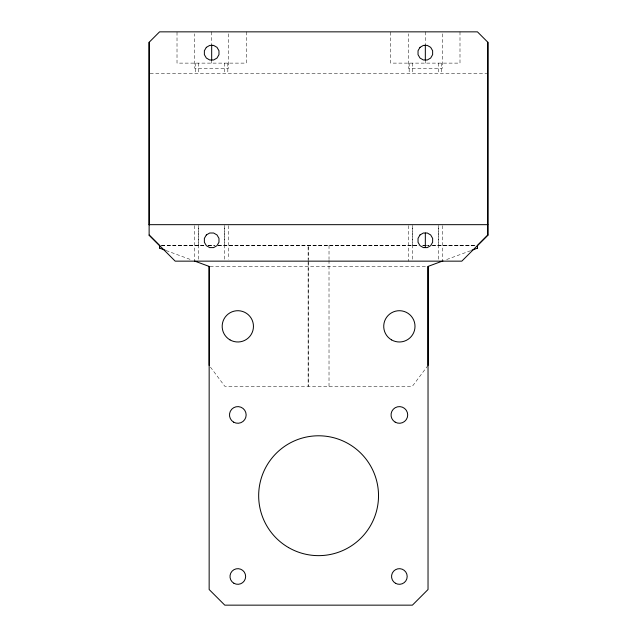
<?xml version="1.0" encoding="UTF-8"?>
<svg xmlns="http://www.w3.org/2000/svg" width="637" height="637" viewBox="0 0 637 637"><rect width="100%" height="100%" fill="white"/><g stroke="black" fill="none" stroke-linecap="round" stroke-linejoin="round"><path stroke-width="0.48" stroke-dasharray="3.19 2.39" d="M198.64 259.179L198.64 225.657L198.64 245.516M224.702 259.179L224.702 225.657L224.702 245.516M308.173 262.372L308.173 386.245L308.173 260.445M308.173 261.377L308.173 245.524L308.173 259.45M412.306 259.179L412.306 225.657L412.306 245.516M438.36 259.179L438.36 225.657L438.36 245.516M428.032 365.399L412.394 386.245L224.789 386.245L209.159 365.399M446.672 259.522L470.918 250.588M150.133 73.542L486.875 73.542M161.543 245.516L204.262 245.516M208.172 245.524L215.043 245.516M218.069 245.524L419.066 245.532M431.926 245.532L475.465 245.54L432.754 245.571M161.631 245.571L204.342 245.571M208.307 245.571L214.271 245.571M218.244 245.571L418.851 245.571M161.535 245.715L204.254 245.715M208.227 245.715L214.191 245.715M218.165 245.715L418.827 245.731M422.801 245.731L428.765 245.731M432.738 245.731L475.457 245.731M210.146 266.417L427.037 266.417M166.066 250.54L190.821 259.641M459.994 31.85L459.994 63.119L390.68 63.119L390.68 31.85M442.269 33.825L442.269 68.326L408.397 68.326L408.397 33.825M442.269 225.657L442.269 261.146M441.489 63.119L441.489 73.542M438.36 63.119L438.36 73.542M425.333 31.85L425.333 43.579M425.333 61.16L425.333 63.119M412.306 63.119L412.306 73.542M409.177 63.119L409.177 73.542M408.397 225.657L408.397 261.146M329.018 245.516L329.018 259.45M329.01 260.39L329.018 386.245M246.328 31.85L246.328 63.119L177.014 63.119L177.014 31.85M228.611 33.825L228.611 68.326L194.731 68.326L194.731 33.825M228.611 225.657L228.611 259.179M227.823 63.119L227.823 73.542M224.702 63.119L224.702 73.542M211.675 31.85L211.675 43.579M211.675 59.989L211.675 63.119M198.64 63.119L198.64 73.542M195.519 63.119L195.519 73.542M194.731 225.657L194.731 261.146M428.773 245.532L422.809 245.516L428.789 245.571"/><path stroke-width="0.96" d="M149.13 224.869L149.138 42.273L159.561 31.85L477.447 31.85L487.87 42.273L487.87 235.085L477.447 245.54L477.447 248.175L471.85 250.222M159.648 248.127L159.648 245.524L159.648 248.175L165.15 250.198M194.484 261.011L209.159 266.417L209.151 589.52L224.789 605.15L412.394 605.15L428.032 589.52L428.032 266.417L442.946 260.907M425.333 247.602L425.333 233.007M487.815 235.316L487.87 42.273M477.447 248.175L477.447 245.532M159.561 245.516L149.138 235.093L175.191 261.146L461.817 261.154L487.87 235.085M149.138 224.67L487.87 224.67M428.032 266.417L428.032 365.399M425.333 44.55L425.333 60.189M211.675 44.55L211.675 60.189M209.159 266.417L209.159 365.399M149.138 42.273L149.13 235.292M206.332 47.353L204.373 50.737L204.373 54.647L206.332 58.039L209.716 59.989L213.626 59.989L217.01 58.039L218.969 54.647L218.969 50.737L217.01 47.353L213.626 45.402L209.716 45.402L206.332 47.353M206.332 234.957L204.373 238.349L204.373 242.259L206.332 245.643L209.716 247.602L213.626 247.602L217.01 245.643L218.969 242.259L218.969 238.349L217.01 234.957L213.626 233.007L209.716 233.007L206.332 234.957M419.998 47.353L418.039 50.737L418.039 54.647L419.998 58.039L423.382 59.989L427.292 59.989L430.676 58.039L432.634 54.647L432.634 50.737L430.676 47.353L427.292 45.402L423.382 45.402L419.998 47.353M419.998 234.957L418.039 238.349L418.039 242.259L419.998 245.643L423.382 247.602L427.292 247.602L430.676 245.643L432.634 242.259L432.634 238.349L430.676 234.957L427.292 233.007L423.382 233.007L419.998 234.957M391.548 339.887A15.63 15.63 0 0 0 415.006 326.343A15.63 15.63 0 0 0 391.548 312.807A15.63 15.63 0 0 0 391.548 339.887M233.906 583.261A7.819 7.819 0 0 0 245.635 576.485A7.819 7.819 0 0 0 233.906 569.717A7.819 7.819 0 0 0 233.906 583.261M229.997 339.887A15.63 15.63 0 0 0 253.454 326.343A15.63 15.63 0 0 0 229.997 312.807A15.63 15.63 0 0 0 229.997 339.887M395.203 422.156A8.337 8.337 0 0 0 407.704 414.934A8.337 8.337 0 0 0 395.203 407.72A8.337 8.337 0 0 0 395.203 422.156M233.652 422.156A8.337 8.337 0 0 0 246.153 414.934A8.337 8.337 0 0 0 233.652 407.72A8.337 8.337 0 0 0 233.652 422.156M288.625 547.613A59.934 59.934 0 0 0 378.521 495.713A59.934 59.934 0 0 0 288.625 443.814A59.934 59.934 0 0 0 288.625 547.613M395.458 583.261A7.819 7.819 0 0 0 407.186 576.485A7.819 7.819 0 0 0 395.458 569.717A7.819 7.819 0 0 0 395.458 583.261"/></g></svg>
